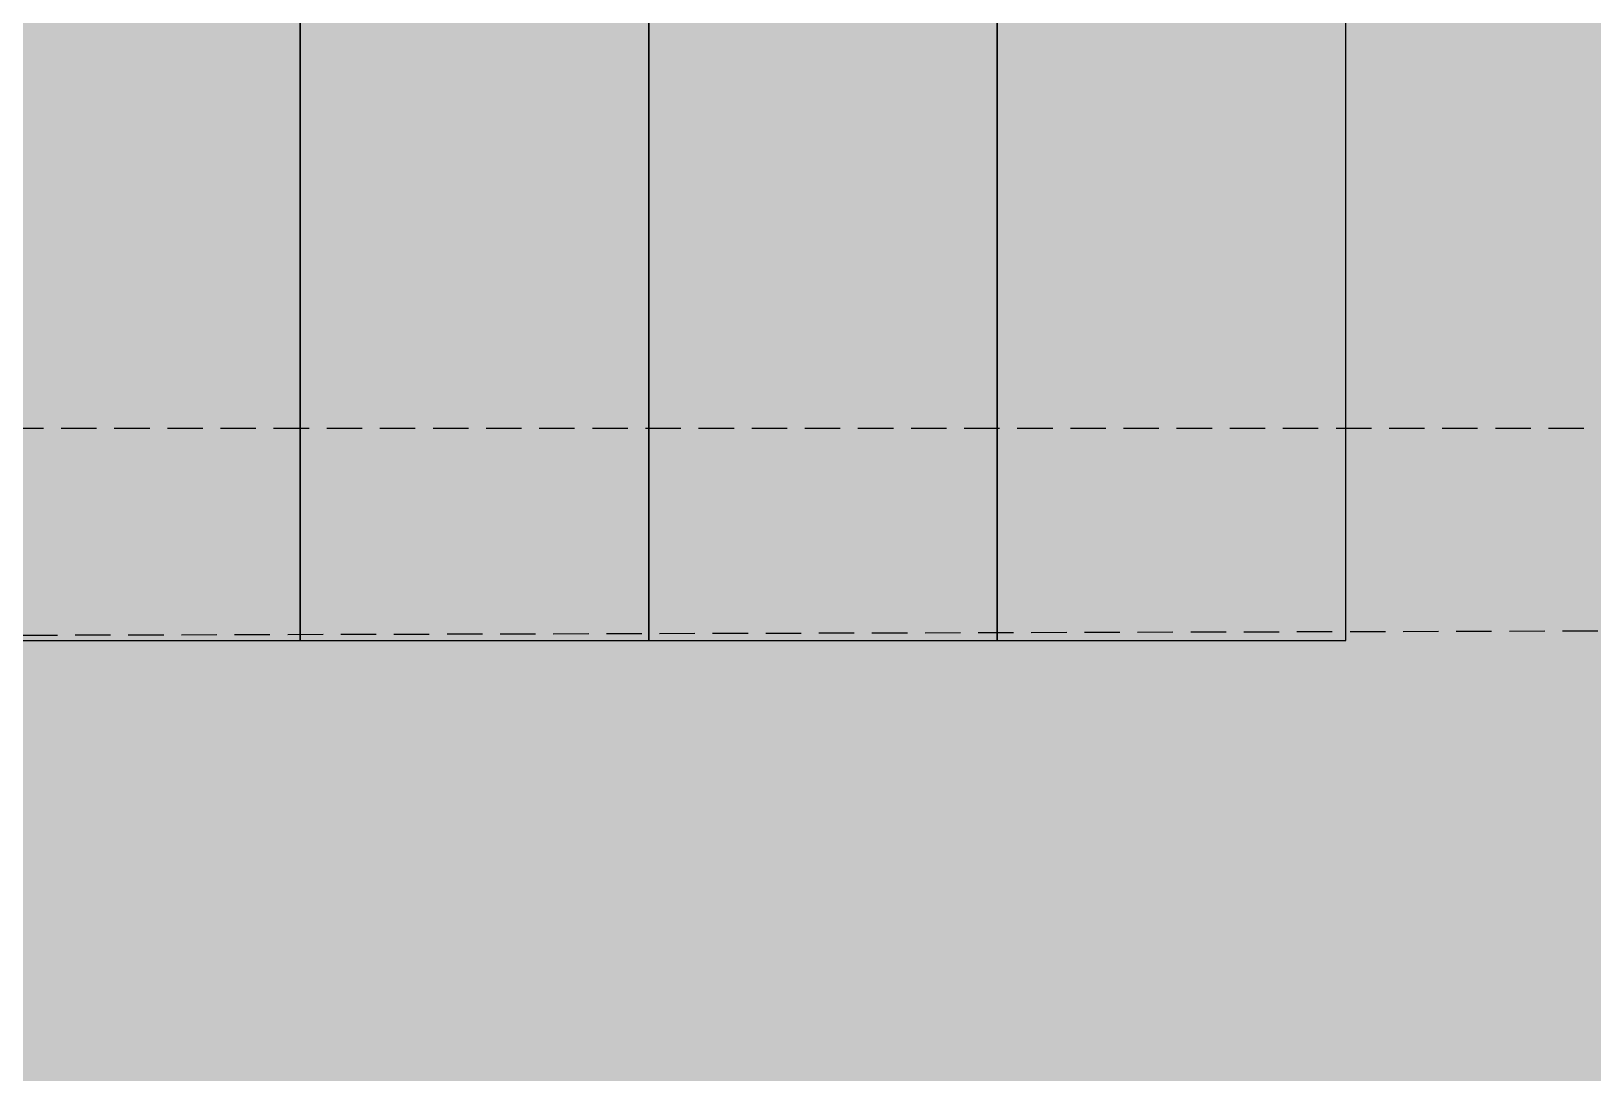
# Model space of a CAD drawing. Header units: centimetres. Extents: x 0 to 1084401, y -139216 to 99734.
# Drawn here: x 854237 to 855357, y 9415 to 10162 of the extents above; entities that cross this region are included whole.
import ezdxf

# ---------------------------------------------------------------- set-up
doc = ezdxf.new("R2010")
doc.units = ezdxf.units.CM
doc.header["$LTSCALE"] = 4
doc.linetypes.add('DASHED2', pattern=[9.525, 6.35, -3.175])
for name, color, linetype in [('0.1', 1, 'Continuous'), ('0.2', 2, 'Continuous'), ('0.4', 4, 'Continuous')]:
    doc.layers.add(name, color=color, linetype=linetype)

msp = doc.modelspace()

# ---------------------------------------------------------------- hatches: boundary and pattern name
at = {"layer": '0.4', "true_color": 0xf8f3ec}
h = msp.add_hatch(color=7, dxfattribs=at)
h.dxf.hatch_style = 1
h.paths.add_polyline_path([(865654.487, 6328.003), (865654.487, 15549.552), (844265.68, 15549.552), (844265.68, 6328.003)])

# ---------------------------------------------------------------- linework, layer by layer
at = {"layer": '0.1', "linetype": 'DASHED2'}
msp.add_line((856770.014, 9735.709), (852929.471, 9725.21), dxfattribs=at)
msp.add_lwpolyline([(856683.768, 11573.013), (856683.768, 9877.013), (852929.471, 9877.351)], dxfattribs=at)
at = {"layer": '0.2', "elevation": 77040.339}
for points in [[(854179.471, 9725.21), (854429.471, 9725.21), (854429.471, 10225.21), (854179.471, 10225.21)], [(854429.471, 9725.21), (854679.471, 9725.21), (854679.471, 10225.21), (854429.471, 10225.21)], [(854679.471, 9725.21), (854929.471, 9725.21), (854929.471, 10225.21), (854679.471, 10225.21)], [(854929.471, 9725.21), (855179.471, 9725.21), (855179.471, 10225.21), (854929.471, 10225.21)]]:
    msp.add_lwpolyline(points, close=True, dxfattribs=at)

doc.saveas('drawing.dxf')
